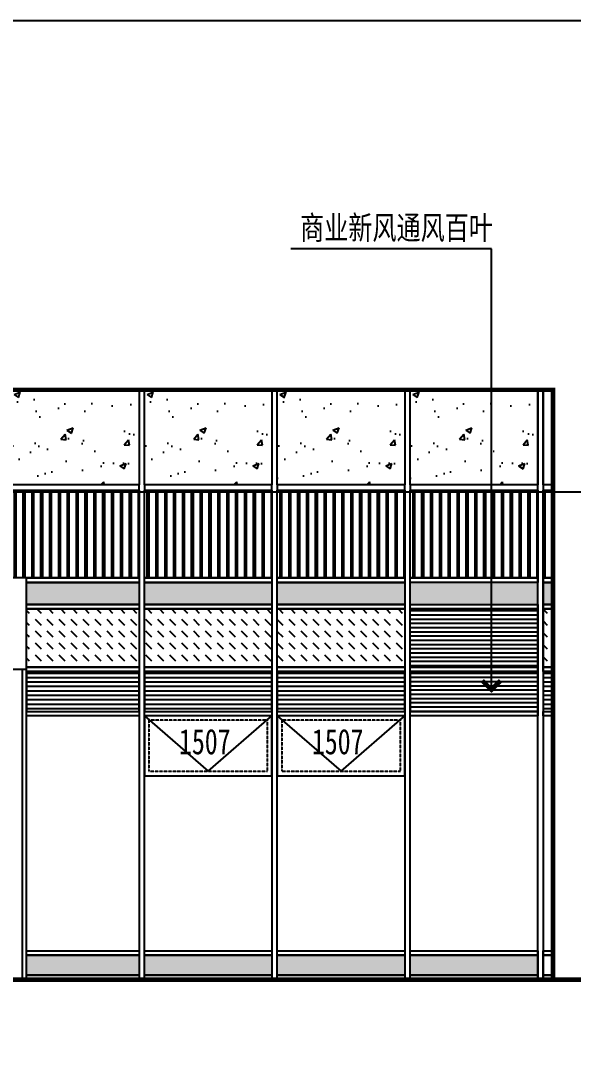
# Model space of a CAD drawing. Extents: x 72637 to 526294, y -245768 to 30884.
# Drawn here: x 157029 to 163270, y -105811 to -94243 of the extents above; entities that cross this region are included whole.
import ezdxf
from ezdxf.xclip import XClip

# ---------------------------------------------------------------- set-up
doc = ezdxf.new("R2010")
doc.units = 0
doc.header["$LTSCALE"] = 10
doc.header["$MEASUREMENT"] = 0
doc.header["$XCLIPFRAME"] = 0
doc.linetypes.add('DASH', pattern=[0.35, 0.25, -0.1])
for name, color, linetype in [('$1$05-填充_天正', 26, 'Continuous'), ('01-标注_符号', 200, 'Continuous'), ('02-TEXT_标注', 130, 'Continuous'), ('05-填充_156', 156, 'Continuous'), ('05-填充_168', 168, 'Continuous'), ('A-C_玻璃幕墙', 140, 'Continuous'), ('E-立面轮廓', 241, 'Continuous')]:
    doc.layers.add(name, color=color, linetype=linetype)
doc.layers.add('04-不打印_辅助线', color=165, linetype='Continuous', plot=False)
doc.layers.add('DIM_MODI', color=6, linetype='Continuous', plot=False)
doc.styles.add('_TCH_LABEL', font='', dxfattribs={"width": 0.75})
doc.styles.add('logo-3', font='', dxfattribs={"width": 0.8})
doc.styles.get("Standard").update_dxf_attribs({"font": 'STXIHEI.TTF', "width": 0.75})
doc.styles.get('_TCH_LABEL').set_extended_font_data('SimSun')
doc.styles.get('logo-3').set_extended_font_data('SimSun')
doc.dimstyles.new('副本 ISO-1', dxfattribs={"dimtxt": 2.5, "dimasz": 1.5, "dimexe": 1.25, "dimexo": 0.625, "dimtad": 1, "dimdec": 0, "dimtxsty": 'logo-3', "dimblk": 'ARCHTICK', "dimcen": 2.5, "dimdle": 1, "dimadec": 0, "dimazin": 0, "dimtfac": 1, "dimtdec": 0, "dimtix": 1, "dimtmove": 0, "dimatfit": 3, "dimldrblk": 'AR', "dimfxl": 0, "dimarcsym": 0})

# ---------------------------------------------------------------- blocks, each defined once
blk = doc.blocks.new('jhkuyfuk')
blk.add_lwpolyline([(-200, 0), (200, 0), (200.0000000000582, 4529.999999034131), (-199.9999999999418, 4529.999999034131)], close=True)
for points in [[(-199.9999999999418, 3500.000000000015), (200.0000000000582, 3500.000000000015)], [(-149.9999999999418, 3500.000000000015), (-150.0000000000291, 0)], [(150.0000000000582, 3500.000000000015), (150.0000000000582, 0)]]:
    blk.add_lwpolyline(points)
blk = doc.blocks.new('*U2326')
at = {"layer": 'A-C_玻璃幕墙'}
blk.add_lwpolyline([(-30, 2264.999999988955), (-30, -2264.999999988955), (30, -2264.999999988955), (30, 2264.999999988955)], dxfattribs=at)
blk = doc.blocks.new('*U2327')
at = {"layer": 'A-C_玻璃幕墙', "color": 0, "linetype": 'ByBlock', "lineweight": -2, "transparency": 16777216}
for p in [(0, 0), (1500, 0), (3000, 0)]:
    blk.add_blockref('*U2326', p, dxfattribs=at)
blk = doc.blocks.new('*U216')
at = {"layer": '05-填充_168'}
h = blk.add_hatch(color=256, dxfattribs=at)
h.dxf.hatch_style = 1
h.paths.add_polyline_path([(1270, 50.00000094367715), (2.328306436538696e-10, 50.00000094367715), (2.328306436538696e-10, 275.0000009436772), (1270, 275.0000009436772)])
for points in [[(1270.000000000291, 275.0000009436772), (2.91038304567337e-10, 275.0000009436772), (2.91038304567337e-10, 325.0000009436772), (1270.000000000291, 325.0000009436772)], [(1270, 50.00000094367715), (2.328306436538696e-10, 50.00000094367715), (2.328306436538696e-10, 275.0000009436772), (1270, 275.0000009436772)], [(1270, 9.436480468139052e-07), (0, 9.436480468139052e-07), (0, 50.00000094364805), (1270, 50.00000094364805)]]:
    blk.add_lwpolyline(points, close=True)
blk = doc.blocks.new('*U218')
at = {"layer": '05-填充_156'}
h = blk.add_hatch(dxfattribs=at)
h.set_pattern_fill('_USER', color=256, scale=50, pattern_type=0)
h.set_pattern_definition([(0, (470.0000000001455, 50), (0, 50), [])])
h.paths.add_polyline_path([(0, 50), (1269.999999999738, 50), (1269.999999999738, 500), (0, 500)])
at = {"layer": '05-填充_168'}
h = blk.add_hatch(color=256, dxfattribs=at)
h.dxf.hatch_style = 1
h.paths.add_polyline_path([(1269.99999999968, 1254.999999034146), (-5.820766091346741e-11, 1254.999999034146), (-5.820766091346741e-11, 1504.999999034117), (1269.99999999968, 1504.999999034117)])
for points in [[(1269.999999999971, 1504.999999034117), (0, 1504.999999034117), (0, 1554.999999034117), (1269.999999999971, 1554.999999034117)], [(1269.99999999968, 1254.999999034146), (-5.820766091346741e-11, 1254.999999034146), (-5.820766091346741e-11, 1504.999999034117), (1269.99999999968, 1504.999999034117)], [(1269.999999999971, 1204.999999034117), (0, 1204.999999034117), (0, 1254.999999034117), (1269.999999999971, 1254.999999034117)], [(1269.999999999738, 500), (-2.328306436538696e-10, 500), (-2.328306436538696e-10, 550), (1269.999999999738, 550)], [(0, 50), (1269.999999999738, 50), (1269.999999999738, 500), (0, 500)], [(1269.999999999971, 0), (0, 0), (0, 50), (1269.999999999971, 50)]]:
    blk.add_lwpolyline(points, close=True)
blk = doc.blocks.new('*U219')
at = {"layer": '05-填充_156'}
h = blk.add_hatch(dxfattribs=at)
h.set_pattern_fill('DASH', color=256, scale=100, angle=315)
h.set_pattern_definition([(315, (-155319.4873644355, 99447.83510747638), (134.7038418160373, -2.842170943040401e-14), [95.25, -95.25])])
h.paths.add_polyline_path([(0, 654.9999990341166), (1269.999999999709, 654.9999990341166), (1269.999999999709, 0), (0, 0)])
blk.add_lwpolyline([(0, 654.9999990341166), (1269.999999999709, 654.9999990341166), (1269.999999999709, 0), (0, 0)], close=True)
blk = doc.blocks.new('*U217')
at = {"layer": '05-填充_168'}
h = blk.add_hatch(color=256, dxfattribs=at)
h.dxf.hatch_style = 1
h.paths.add_polyline_path([(1440, 50.00000094367715), (2.328306436538696e-10, 50.00000094367715), (2.328306436538696e-10, 275.0000009436772), (1440, 275.0000009436772)])
for points in [[(1440.000000000291, 275.0000009436772), (2.91038304567337e-10, 275.0000009436772), (2.91038304567337e-10, 325.0000009436772), (1440.000000000291, 325.0000009436772)], [(1440, 50.00000094367715), (2.328306436538696e-10, 50.00000094367715), (2.328306436538696e-10, 275.0000009436772), (1440, 275.0000009436772)], [(1440, 9.436480468139052e-07), (0, 9.436480468139052e-07), (0, 50.00000094364805), (1440, 50.00000094364805)]]:
    blk.add_lwpolyline(points, close=True)
blk = doc.blocks.new('*U224')
at = {"layer": '05-填充_156'}
h = blk.add_hatch(dxfattribs=at)
h.set_pattern_fill('DASH', color=256, scale=100, angle=315)
h.set_pattern_definition([(315, (-155149.4873644353, 99447.83510747638), (134.7038418160373, -2.842170943040401e-14), [95.25, -95.25])])
h.paths.add_polyline_path([(0, 654.9999990341166), (1439.999999999942, 654.9999990341166), (1439.999999999942, 0), (0, 0)])
blk.add_lwpolyline([(0, 654.9999990341166), (1439.999999999942, 654.9999990341166), (1439.999999999942, 0), (0, 0)], close=True)
blk = doc.blocks.new('*U221')
at = {"layer": '05-填充_156'}
h = blk.add_hatch(dxfattribs=at)
h.set_pattern_fill('_USER', color=256, scale=50, pattern_type=0)
h.set_pattern_definition([(0, (639.9999999998836, 50), (0, 50), [])])
h.paths.add_polyline_path([(0, 50), (1439.999999999476, 50), (1439.999999999476, 500), (0, 500)])
at = {"layer": '05-填充_168'}
h = blk.add_hatch(color=256, dxfattribs=at)
h.dxf.hatch_style = 1
h.paths.add_polyline_path([(1439.999999999418, 1254.999999034146), (-5.820766091346741e-11, 1254.999999034146), (-5.820766091346741e-11, 1504.999999034117), (1439.999999999418, 1504.999999034117)])
for points in [[(1439.999999999709, 1504.999999034117), (0, 1504.999999034117), (0, 1554.999999034117), (1439.999999999709, 1554.999999034117)], [(1439.999999999418, 1254.999999034146), (-5.820766091346741e-11, 1254.999999034146), (-5.820766091346741e-11, 1504.999999034117), (1439.999999999418, 1504.999999034117)], [(1439.999999999709, 1204.999999034117), (0, 1204.999999034117), (0, 1254.999999034117), (1439.999999999709, 1254.999999034117)], [(1439.999999999476, 500), (-2.328306436538696e-10, 500), (-2.328306436538696e-10, 550), (1439.999999999476, 550)], [(0, 50), (1439.999999999476, 50), (1439.999999999476, 500), (0, 500)], [(1439.999999999709, 0), (0, 0), (0, 50), (1439.999999999709, 50)]]:
    blk.add_lwpolyline(points, close=True)
blk = doc.blocks.new('*U2312')
at = {"layer": 'A-C_玻璃幕墙'}
for name, p in [('*U221', (-719.9999999998545, 710.0000004829635)), ('*U224', (-720.0000000000873, 1260.000000482964)), ('*U217', (-720.0000000001455, -2265.000000460714))]:
    blk.add_blockref(name, p, dxfattribs=at)
blk = doc.blocks.new('*U2313')
at = {"layer": 'A-C_玻璃幕墙', "color": 0, "linetype": 'ByBlock', "lineweight": -2, "transparency": 16777216}
for p in [(0, 0), (1500, 0)]:
    blk.add_blockref('*U2312', p, dxfattribs=at)
blk = doc.blocks.new('*U232')
at = {"layer": '05-填充_156'}
h = blk.add_hatch(dxfattribs=at)
h.set_pattern_fill('_USER', color=256, scale=100, angle=90, pattern_type=0)
h.set_pattern_definition([(90, (-240, 940.0000000184518), (-100, 6.123233995736766e-15), [])])
h.paths.add_polyline_path([(0, 990.0000000184518), (1440.000000000291, 990.0000000184518), (1440.000000000291, 0), (0, 0)])
h = blk.add_hatch(dxfattribs=at)
h.set_pattern_fill('_USER', color=256, scale=100, angle=90, pattern_type=0)
h.set_pattern_definition([(90, (-220, 940.0000000184518), (-100, 6.123233995736766e-15), [])])
h.paths.add_polyline_path([(0, 990.0000000184518), (1440.000000000291, 990.0000000184518), (1440.000000000291, 0), (0, 0)])
for points in [[(1440, 1050.000000064087), (0, 1050.000000064087), (0, 2120.00000001883), (1440, 2120.00000001883)], [(0, 990.0000000184518), (1440, 990.0000000184518), (1440, 1050.000000064087), (0, 1050.000000064087)], [(0, 990.0000000184518), (1440.000000000291, 990.0000000184518), (1440.000000000291, 0), (0, 0)]]:
    blk.add_lwpolyline(points, close=True)
blk = doc.blocks.new('*U2198')
at = {"layer": '05-填充_168'}
h = blk.add_hatch(color=256, dxfattribs=at)
h.dxf.hatch_style = 1
h.paths.add_polyline_path([(112, 50.00000094367715), (2.328306436538696e-10, 50.00000094367715), (2.328306436538696e-10, 275.0000009436772), (112, 275.0000009436772)])
for points in [[(112.000000000291, 275.0000009436772), (2.91038304567337e-10, 275.0000009436772), (2.91038304567337e-10, 325.0000009436772), (112.000000000291, 325.0000009436772)], [(112, 50.00000094367715), (2.328306436538696e-10, 50.00000094367715), (2.328306436538696e-10, 275.0000009436772), (112, 275.0000009436772)], [(112, 9.436480468139052e-07), (0, 9.436480468139052e-07), (0, 50.00000094364805), (112, 50.00000094364805)]]:
    blk.add_lwpolyline(points, close=True)
blk = doc.blocks.new('*U2199')
at = {"layer": '05-填充_156'}
h = blk.add_hatch(dxfattribs=at)
h.set_pattern_fill('_USER', color=256, scale=50, pattern_type=0)
h.set_pattern_definition([(0, (-688.0000000001164, 50), (0, 50), [])])
h.paths.add_polyline_path([(0, 50), (111.9999999994761, 50), (111.9999999994761, 500), (0, 500)])
at = {"layer": '05-填充_168'}
h = blk.add_hatch(color=256, dxfattribs=at)
h.dxf.hatch_style = 1
h.paths.add_polyline_path([(111.9999999994179, 1254.999999034146), (-5.820766091346741e-11, 1254.999999034146), (-5.820766091346741e-11, 1504.999999034117), (111.9999999994179, 1504.999999034117)])
for points in [[(111.999999999709, 1504.999999034117), (0, 1504.999999034117), (0, 1554.999999034117), (111.999999999709, 1554.999999034117)], [(111.9999999994179, 1254.999999034146), (-5.820766091346741e-11, 1254.999999034146), (-5.820766091346741e-11, 1504.999999034117), (111.9999999994179, 1504.999999034117)], [(111.999999999709, 1204.999999034117), (0, 1204.999999034117), (0, 1254.999999034117), (111.999999999709, 1254.999999034117)], [(111.9999999994761, 500), (-2.328306436538696e-10, 500), (-2.328306436538696e-10, 550), (111.9999999994761, 550)], [(0, 50), (111.9999999994761, 50), (111.9999999994761, 500), (0, 500)], [(111.999999999709, 0), (0, 0), (0, 50), (111.999999999709, 50)]]:
    blk.add_lwpolyline(points, close=True)
blk = doc.blocks.new('*U2200')
at = {"layer": '05-填充_156'}
h = blk.add_hatch(dxfattribs=at)
h.set_pattern_fill('DASH', color=256, scale=100, angle=315)
h.set_pattern_definition([(315, (-156477.4873644353, 99447.83510747638), (134.7038418160373, -2.842170943040401e-14), [95.25, -95.25])])
h.paths.add_polyline_path([(0, 654.9999990341166), (111.9999999999418, 654.9999990341166), (111.9999999999418, 0), (0, 0)])
blk.add_lwpolyline([(0, 654.9999990341166), (111.9999999999418, 654.9999990341166), (111.9999999999418, 0), (0, 0)], close=True)
blk = doc.blocks.new('*U2201')
at = {"layer": '05-填充_156'}
h = blk.add_hatch(dxfattribs=at)
h.set_pattern_fill('_USER', color=256, scale=100, angle=90, pattern_type=0)
h.set_pattern_definition([(90, (-1568, 940.0000000184518), (-100, 6.123233995736766e-15), [])])
h.paths.add_polyline_path([(0, 990.0000000184518), (112.000000000291, 990.0000000184518), (112.000000000291, 0), (0, 0)])
h = blk.add_hatch(dxfattribs=at)
h.set_pattern_fill('_USER', color=256, scale=100, angle=90, pattern_type=0)
h.set_pattern_definition([(90, (-1548, 940.0000000184518), (-100, 6.123233995736766e-15), [])])
h.paths.add_polyline_path([(0, 990.0000000184518), (112.000000000291, 990.0000000184518), (112.000000000291, 0), (0, 0)])
for points in [[(112, 1050.000000064087), (0, 1050.000000064087), (0, 2120.00000001883), (112, 2120.00000001883)], [(0, 990.0000000184518), (112, 990.0000000184518), (112, 1050.000000064087), (0, 1050.000000064087)], [(0, 990.0000000184518), (112.000000000291, 990.0000000184518), (112.000000000291, 0), (0, 0)]]:
    blk.add_lwpolyline(points, close=True)
blk = doc.blocks.new('jsrye')
blk.add_lwpolyline([(0, 0), (1440, 0), (1440, 675), (0, 675)], close=True)
for points in [[(0, 675), (720, 50)], [(720, 50), (1440, 675)]]:
    blk.add_lwpolyline(points)
at = {"linetype": 'DASH'}
blk.add_lwpolyline([(50, 50), (1390, 50), (1390, 625), (50, 625)], close=True, dxfattribs=at)
at = {"layer": '04-不打印_辅助线', "width": 0.75}
blk.add_text('1507', height=285.4257641921397, dxfattribs=at).set_placement((390.6416627105791, 242.2527414326323))
blk = doc.blocks.new('*U236')
at = {"layer": 'A-C_玻璃幕墙'}
blk.add_blockref('jsrye', (-720, -337.5), dxfattribs=at)
blk = doc.blocks.new('jtrsytsa')
at = {"layer": '$1$05-填充_天正'}
h = blk.add_hatch(dxfattribs=at)
h.set_pattern_fill('混凝土', color=256, scale=100)
h.set_pattern_definition([(49.99999999999999, (206347.6757417586, 114335.9533265862), (717.2601826007534, -62.75213498259511), [75, -825]), (355, (206347.6757417586, 114335.9533265862), (-138.751333613, 752.1921337000118), [60, -660]), (100.4514, (206407.4474217586, 114330.7239865862), (578.5093817140216, 689.4395420609536), [63.74019000000001, -701.142112]), (46.18420000000002, (206347.6757417586, 114535.9533265862), (1067.241048625644, -165.5190143290181), [112.4999999999999, -1237.499999999998]), (96.6356, (206436.6124867587, 114522.1600195862), (934.6627055487033, 974.1178709004417), [95.610288, -1051.713]), (351.1842, (206347.6757417586, 114535.9533265862), (934.6619451336272, 974.1186009253246), [90, -990]), (21, (206447.6757417586, 114485.9533265862), (596.9070521184617, -402.6188906653388), [75, -825]), (326.0000000000001, (206447.6757417586, 114485.9533265862), (243.3153319215817, 725.150045046853), [60, -660]), (71.4514, (206497.4179747586, 114452.4017205862), (840.22262858149, 322.5304967099524), [63.74019000000001, -701.142112]), (37.50000000000001, (206347.6757417586, 114335.9533265862), (12.15985531729067, 332.8938538313115), [0, -652, 0, -670, 0, -662.5]), (7.499999999999999, (206347.6757417586, 114335.9533265862), (263.0695374421486, 394.4117118823602), [0, -382, 0, -637, 0, -252.5]), (327.5, (206124.6757417586, 114335.9533265862), (533.822436172409, -22.55487173437976), [0, -250, 0, -780, 0, -1035]), (317.5, (206024.6757417586, 114335.9533265862), (583.1861693423863, 100.1049823323177), [0, -325, 0, -518, 0, -735])])
h.paths.add_polyline_path([(27329.99999999971, 2.619344741106033e-10), (28769.99999999971, 1.891748979687691e-10), (28769.99999999971, -1069.999999954409), (27329.99999999971, -1069.999999954336)])
h = blk.add_hatch(dxfattribs=at)
h.set_pattern_fill('混凝土', color=256, scale=100)
h.set_pattern_definition([(49.99999999999999, (207847.6757417586, 114335.9533265862), (717.2601826007534, -62.75213498259511), [75, -825]), (355, (207847.6757417586, 114335.9533265862), (-138.751333613, 752.1921337000118), [60, -660]), (100.4514, (207907.4474217586, 114330.7239865862), (578.5093817140216, 689.4395420609536), [63.74019000000001, -701.142112]), (46.18420000000002, (207847.6757417586, 114535.9533265862), (1067.241048625644, -165.5190143290181), [112.4999999999999, -1237.499999999998]), (96.6356, (207936.6124867587, 114522.1600195862), (934.6627055487033, 974.1178709004417), [95.610288, -1051.713]), (351.1842, (207847.6757417586, 114535.9533265862), (934.6619451336272, 974.1186009253246), [90, -990]), (21, (207947.6757417586, 114485.9533265862), (596.9070521184617, -402.6188906653388), [75, -825]), (326.0000000000001, (207947.6757417586, 114485.9533265862), (243.3153319215817, 725.150045046853), [60, -660]), (71.4514, (207997.4179747586, 114452.4017205862), (840.22262858149, 322.5304967099524), [63.74019000000001, -701.142112]), (37.50000000000001, (207847.6757417586, 114335.9533265862), (12.15985531729067, 332.8938538313115), [0, -652, 0, -670, 0, -662.5]), (7.499999999999999, (207847.6757417586, 114335.9533265862), (263.0695374421486, 394.4117118823602), [0, -382, 0, -637, 0, -252.5]), (327.5, (207624.6757417586, 114335.9533265862), (533.822436172409, -22.55487173437976), [0, -250, 0, -780, 0, -1035]), (317.5, (207524.6757417586, 114335.9533265862), (583.1861693423863, 100.1049823323177), [0, -325, 0, -518, 0, -735])])
h.paths.add_polyline_path([(28829.99999999971, 2.619344741106033e-10), (30269.99999999971, 1.891748979687691e-10), (30269.99999999971, -1069.999999954409), (28829.99999999971, -1069.999999954336)])
h = blk.add_hatch(dxfattribs=at)
h.set_pattern_fill('混凝土', color=256, scale=100)
h.set_pattern_definition([(49.99999999999999, (209347.6757417586, 114335.9533265864), (717.2601826007534, -62.75213498259511), [75, -825]), (355, (209347.6757417586, 114335.9533265864), (-138.751333613, 752.1921337000118), [60, -660]), (100.4514, (209407.4474217586, 114330.7239865864), (578.5093817140216, 689.4395420609536), [63.74019000000001, -701.142112]), (46.18420000000002, (209347.6757417586, 114535.9533265864), (1067.241048625644, -165.5190143290181), [112.4999999999999, -1237.499999999998]), (96.6356, (209436.6124867587, 114522.1600195864), (934.6627055487033, 974.1178709004417), [95.610288, -1051.713]), (351.1842, (209347.6757417586, 114535.9533265864), (934.6619451336272, 974.1186009253246), [90, -990]), (21, (209447.6757417586, 114485.9533265864), (596.9070521184617, -402.6188906653388), [75, -825]), (326.0000000000001, (209447.6757417586, 114485.9533265864), (243.3153319215817, 725.150045046853), [60, -660]), (71.4514, (209497.4179747586, 114452.4017205865), (840.22262858149, 322.5304967099524), [63.74019000000001, -701.142112]), (37.50000000000001, (209347.6757417586, 114335.9533265864), (12.15985531729067, 332.8938538313115), [0, -652, 0, -670, 0, -662.5]), (7.499999999999999, (209347.6757417586, 114335.9533265864), (263.0695374421486, 394.4117118823602), [0, -382, 0, -637, 0, -252.5]), (327.5, (209124.6757417586, 114335.9533265864), (533.822436172409, -22.55487173437976), [0, -250, 0, -780, 0, -1035]), (317.5, (209024.6757417586, 114335.9533265864), (583.1861693423863, 100.1049823323177), [0, -325, 0, -518, 0, -735])])
h.paths.add_polyline_path([(30329.99999999971, 5.238689482212067e-10), (31769.99999999971, 4.511093720793724e-10), (31769.99999999971, -1069.999999954147), (30329.99999999971, -1069.999999954074)])
h = blk.add_hatch(dxfattribs=at)
h.set_pattern_fill('混凝土', color=256, scale=100)
h.set_pattern_definition([(49.99999999999999, (210847.6757417586, 114335.9533265859), (717.2601826007534, -62.75213498259511), [75, -825]), (355, (210847.6757417586, 114335.9533265859), (-138.751333613, 752.1921337000118), [60, -660]), (100.4514, (210907.4474217586, 114330.7239865859), (578.5093817140216, 689.4395420609536), [63.74019000000001, -701.142112]), (46.18420000000002, (210847.6757417586, 114535.9533265859), (1067.241048625644, -165.5190143290181), [112.4999999999999, -1237.499999999999]), (96.6356, (210936.6124867587, 114522.1600195859), (934.6627055487033, 974.1178709004417), [95.610288, -1051.713]), (351.1842, (210847.6757417586, 114535.9533265859), (934.6619451336272, 974.1186009253246), [90, -990]), (21, (210947.6757417586, 114485.9533265859), (596.9070521184617, -402.6188906653388), [75, -825]), (326.0000000000001, (210947.6757417586, 114485.9533265859), (243.3153319215817, 725.150045046853), [60, -660]), (71.4514, (210997.4179747586, 114452.4017205859), (840.22262858149, 322.5304967099524), [63.74019000000001, -701.142112]), (37.50000000000001, (210847.6757417586, 114335.9533265859), (12.15985531729067, 332.8938538313115), [0, -652, 0, -670, 0, -662.5]), (7.499999999999999, (210847.6757417586, 114335.9533265859), (263.0695374421486, 394.4117118823602), [0, -382, 0, -637, 0, -252.5]), (327.5, (210624.6757417586, 114335.9533265859), (533.822436172409, -22.55487173437976), [0, -250, 0, -780, 0, -1035]), (317.5, (210524.6757417586, 114335.9533265859), (583.1861693423863, 100.1049823323177), [0, -325, 0, -518, 0, -735])])
h.paths.add_polyline_path([(31829.99999999971, 0), (33269.99999999971, -7.275957614183426e-11), (33269.99999999971, -1069.999999954671), (31829.99999999971, -1069.999999954598)])
at = {"layer": 'A-C_玻璃幕墙'}
blk.add_line((33329.99999999971, 0), (33329.99999999971, -6649.999999996478), dxfattribs=at)
blk.add_lwpolyline([(0, -6649.999999996478), (33269.99999999971, -6649.999999996478), (33269.99999999971, 0), (0, 0)], close=True, dxfattribs=at)
for name, p in [('*U232', (27329.99999999971, -2120.000000018568)), ('*U232', (28829.99999999971, -2120.000000018568)), ('*U232', (30329.99999999971, -2120.000000018568)), ('*U232', (31829.99999999971, -2120.00000001883)), ('*U2201', (33329.99999999971, -2120.00000001883)), ('jhkuyfuk', (27299.99999999971, -6649.999999996478)), ('*U218', (27499.99999999974, -3674.999999052947)), ('*U2327', (28799.99999999971, -4385.000000007523)), ('*U2313', (29549.99999999985, -4384.999999535765)), ('*U2199', (33329.99999999974, -3674.999999052947)), ('*U219', (27499.99999999977, -3124.999999053456)), ('*U2200', (33329.99999999977, -3124.999999053456)), ('*U216', (27499.99999999971, -6649.999999996478)), ('*U217', (31829.99999999971, -6649.999999996478)), ('*U2198', (33329.99999999971, -6649.999999996478))]:
    blk.add_blockref(name, p, dxfattribs=at)
at = {"layer": 'A-C_玻璃幕墙', "color": 0, "linetype": 'ByBlock', "lineweight": -2, "transparency": 16777216}
for p in [(29549.99999999971, -4012.499999997191), (31049.99999999971, -4012.499999997191)]:
    blk.add_blockref('*U236', p, dxfattribs=at)
blk = doc.blocks.new('_ArchTick')
at = {"color": 0, "linetype": 'ByBlock', "const_width": 0.4}
blk.add_lwpolyline([(-0.5, -0.5), (0.5, 0.5)], dxfattribs=at)
blk = doc.blocks.new('*X11')
at = {"color": 0}
for p, q in [((-1012.300522380858, 1692.73368570252), (-1012.294849658733, 1692.73368570252)), ((-1012.29957476132, 1692.71012653383), (-1012.29957476132, 1692.734633322055)), ((-1012.299522380855, 1692.73468570252), (-1012.29584965873, 1692.73468570252)), ((-1012.29857476132, 1692.709126533827), (-1012.29857476132, 1692.735633322052)), ((-1012.298522380851, 1692.73568570252), (-1012.296849658727, 1692.73568570252)), ((-1012.29757476132, 1692.708126533824), (-1012.29757476132, 1692.736410805115)), ((-1012.29657476132, 1692.70712653382), (-1012.29657476132, 1692.735410805112)), ((-1012.29557476132, 1692.706126533817), (-1012.29557476132, 1692.734410805109)), ((-1012.31157476132, 1692.722126533868), (-1012.31157476132, 1692.722633322092)), ((-1012.311522380892, 1692.72268570252), (-1012.283849658768, 1692.72268570252)), ((-1012.311133929974, 1692.72168570252), (-1012.282849658771, 1692.72168570252)), ((-1012.31057476132, 1692.721126533864), (-1012.31057476132, 1692.723633322089)), ((-1012.310522380889, 1692.72368570252), (-1012.284849658764, 1692.72368570252)), ((-1012.310133929977, 1692.72068570252), (-1012.281849658774, 1692.72068570252)), ((-1012.30957476132, 1692.720126533861), (-1012.30957476132, 1692.724633322086)), ((-1012.309522380886, 1692.72468570252), (-1012.285849658761, 1692.72468570252)), ((-1012.30913392998, 1692.71968570252), (-1012.280849658777, 1692.71968570252)), ((-1012.30857476132, 1692.719126533858), (-1012.30857476132, 1692.725633322083)), ((-1012.308522380883, 1692.72568570252), (-1012.286849658758, 1692.72568570252)), ((-1012.308133929983, 1692.71868570252), (-1012.27984965878, 1692.71868570252)), ((-1012.30757476132, 1692.718126533855), (-1012.30757476132, 1692.72663332208)), ((-1012.30752238088, 1692.72668570252), (-1012.287849658755, 1692.72668570252)), ((-1012.307133929986, 1692.71768570252), (-1012.278849658783, 1692.71768570252)), ((-1012.30657476132, 1692.717126533852), (-1012.30657476132, 1692.727633322077)), ((-1012.306522380877, 1692.72768570252), (-1012.288849658752, 1692.72768570252)), ((-1012.306133929989, 1692.71668570252), (-1012.277849658786, 1692.71668570252)), ((-1012.30557476132, 1692.716126533849), (-1012.30557476132, 1692.728633322074)), ((-1012.305522380873, 1692.72868570252), (-1012.289849658749, 1692.72868570252)), ((-1012.305133929993, 1692.71568570252), (-1012.27684965879, 1692.71568570252)), ((-1012.30457476132, 1692.715126533845), (-1012.30457476132, 1692.72963332207)), ((-1012.30452238087, 1692.72968570252), (-1012.290849658746, 1692.72968570252)), ((-1012.304133929995, 1692.71468570252), (-1012.275849658792, 1692.71468570252)), ((-1012.30357476132, 1692.714126533842), (-1012.30357476132, 1692.730633322067)), ((-1012.303522380867, 1692.73068570252), (-1012.291849658742, 1692.73068570252)), ((-1012.303133929999, 1692.71368570252), (-1012.274849658796, 1692.71368570252)), ((-1012.30257476132, 1692.713126533839), (-1012.30257476132, 1692.731633322064)), ((-1012.302522380864, 1692.73168570252), (-1012.292849658739, 1692.73168570252)), ((-1012.302133930002, 1692.71268570252), (-1012.273849658799, 1692.71268570252)), ((-1012.30157476132, 1692.712126533836), (-1012.30157476132, 1692.732633322061)), ((-1012.301522380861, 1692.73268570252), (-1012.293849658736, 1692.73268570252)), ((-1012.301133930005, 1692.71168570252), (-1012.272849658802, 1692.71168570252)), ((-1012.30057476132, 1692.711126533833), (-1012.30057476132, 1692.733633322058)), ((-1012.300133930008, 1692.71068570252), (-1012.271849658805, 1692.71068570252)), ((-1012.299133930011, 1692.70968570252), (-1012.270849658808, 1692.70968570252)), ((-1012.298133930014, 1692.70868570252), (-1012.269849658811, 1692.70868570252)), ((-1012.297133930018, 1692.70768570252), (-1012.268849658815, 1692.70768570252)), ((-1012.296133930021, 1692.70668570252), (-1012.267849658818, 1692.70668570252)), ((-1012.295133930024, 1692.70568570252), (-1012.266849658821, 1692.70568570252)), ((-1012.29457476132, 1692.705126533814), (-1012.29457476132, 1692.733410805106)), ((-1012.294133930027, 1692.70468570252), (-1012.265849658824, 1692.70468570252)), ((-1012.29357476132, 1692.704126533811), (-1012.29357476132, 1692.732410805103)), ((-1012.29313393003, 1692.70368570252), (-1012.264849658827, 1692.70368570252)), ((-1012.29257476132, 1692.703126533808), (-1012.29257476132, 1692.7314108051)), ((-1012.292133930033, 1692.70268570252), (-1012.26384965883, 1692.70268570252)), ((-1012.29157476132, 1692.702126533805), (-1012.29157476132, 1692.730410805096)), ((-1012.291133930036, 1692.70168570252), (-1012.262849658833, 1692.70168570252)), ((-1012.29057476132, 1692.701126533802), (-1012.29057476132, 1692.729410805093)), ((-1012.290133930039, 1692.70068570252), (-1012.261849658836, 1692.70068570252)), ((-1012.28957476132, 1692.700126533799), (-1012.28957476132, 1692.72841080509)), ((-1012.289133930043, 1692.69968570252), (-1012.26084965884, 1692.69968570252)), ((-1012.28857476132, 1692.699126533795), (-1012.28857476132, 1692.727410805087)), ((-1012.288133930046, 1692.69868570252), (-1012.259849658843, 1692.69868570252)), ((-1012.28757476132, 1692.698126533792), (-1012.28757476132, 1692.726410805084)), ((-1012.287133930049, 1692.69768570252), (-1012.258849658846, 1692.69768570252)), ((-1012.28657476132, 1692.697126533789), (-1012.28657476132, 1692.725410805081)), ((-1012.286133930052, 1692.69668570252), (-1012.257849658849, 1692.69668570252)), ((-1012.28557476132, 1692.696126533786), (-1012.28557476132, 1692.724410805078)), ((-1012.285133930055, 1692.69568570252), (-1012.256849658852, 1692.69568570252)), ((-1012.28457476132, 1692.695126533783), (-1012.28457476132, 1692.723410805075)), ((-1012.284133930058, 1692.69468570252), (-1012.255849658855, 1692.69468570252)), ((-1012.28357476132, 1692.69412653378), (-1012.28357476132, 1692.722410805071)), ((-1012.283133930061, 1692.69368570252), (-1012.254849658858, 1692.69368570252)), ((-1012.28257476132, 1692.693126533777), (-1012.28257476132, 1692.721410805068)), ((-1012.282133930065, 1692.69268570252), (-1012.253849658861, 1692.69268570252)), ((-1012.28157476132, 1692.692126533773), (-1012.28157476132, 1692.720410805065)), ((-1012.281133930068, 1692.69168570252), (-1012.252849658865, 1692.69168570252)), ((-1012.28057476132, 1692.69112653377), (-1012.28057476132, 1692.719410805062)), ((-1012.280133930071, 1692.69068570252), (-1012.251849658868, 1692.69068570252)), ((-1012.27957476132, 1692.690126533767), (-1012.27957476132, 1692.718410805059)), ((-1012.279133930074, 1692.68968570252), (-1012.250849658871, 1692.68968570252)), ((-1012.27857476132, 1692.689126533764), (-1012.27857476132, 1692.717410805056)), ((-1012.278133930077, 1692.68868570252), (-1012.249849658874, 1692.68868570252)), ((-1012.27757476132, 1692.688126533761), (-1012.27757476132, 1692.716410805053)), ((-1012.27713393008, 1692.68768570252), (-1012.248849658877, 1692.68768570252)), ((-1012.27657476132, 1692.687126533758), (-1012.27657476132, 1692.715410805049)), ((-1012.276133930083, 1692.68668570252), (-1012.24784965888, 1692.68668570252)), ((-1012.27557476132, 1692.686126533755), (-1012.27557476132, 1692.714410805046)), ((-1012.275133930086, 1692.68568570252), (-1012.246849658883, 1692.68568570252)), ((-1012.27457476132, 1692.685126533751), (-1012.27457476132, 1692.713410805043)), ((-1012.27413393009, 1692.68468570252), (-1012.245849658887, 1692.68468570252)), ((-1012.27357476132, 1692.684126533748), (-1012.27357476132, 1692.71241080504)), ((-1012.273133930093, 1692.68368570252), (-1012.24484965889, 1692.68368570252)), ((-1012.27257476132, 1692.683126533745), (-1012.27257476132, 1692.711410805037)), ((-1012.272133930096, 1692.68268570252), (-1012.243849658893, 1692.68268570252)), ((-1012.27157476132, 1692.682126533742), (-1012.27157476132, 1692.710410805034)), ((-1012.271133930099, 1692.68168570252), (-1012.242849658896, 1692.68168570252)), ((-1012.27057476132, 1692.681126533739), (-1012.27057476132, 1692.709410805031)), ((-1012.270133930102, 1692.68068570252), (-1012.241849658899, 1692.68068570252)), ((-1012.26957476132, 1692.680126533736), (-1012.26957476132, 1692.708410805027)), ((-1012.269133930105, 1692.67968570252), (-1012.240849658902, 1692.67968570252)), ((-1012.26857476132, 1692.679126533733), (-1012.26857476132, 1692.707410805024)), ((-1012.268133930109, 1692.67868570252), (-1012.239849658905, 1692.67868570252)), ((-1012.26757476132, 1692.678126533729), (-1012.26757476132, 1692.706410805021)), ((-1012.267133930112, 1692.67768570252), (-1012.238849658909, 1692.67768570252)), ((-1012.26657476132, 1692.677126533727), (-1012.26657476132, 1692.705410805018)), ((-1012.26657476132, 1692.634378601065), (-1012.26657476132, 1692.662662872171)), ((-1012.26655193097, 1692.66268570252), (-1012.238267659581, 1692.66268570252)), ((-1012.266133930115, 1692.67668570252), (-1012.237849658912, 1692.67668570252)), ((-1012.26557476132, 1692.676126533723), (-1012.26557476132, 1692.704410805015)), ((-1012.26557476132, 1692.635378601056), (-1012.26557476132, 1692.663662872161)), ((-1012.26555193096, 1692.66368570252), (-1012.237267659571, 1692.66368570252)), ((-1012.265133930118, 1692.67568570252), (-1012.236849658915, 1692.67568570252)), ((-1012.26457476132, 1692.67512653372), (-1012.26457476132, 1692.703410805012)), ((-1012.26457476132, 1692.636378601045), (-1012.26457476132, 1692.664662872151)), ((-1012.26455193095, 1692.66468570252), (-1012.236267659561, 1692.66468570252)), ((-1012.264133930121, 1692.67468570252), (-1012.235849658918, 1692.67468570252)), ((-1012.26357476132, 1692.674126533717), (-1012.26357476132, 1692.702410805009)), ((-1012.26357476132, 1692.637378601035), (-1012.26357476132, 1692.665662872141)), ((-1012.26355193094, 1692.66568570252), (-1012.235267659551, 1692.66568570252)), ((-1012.263133930124, 1692.67368570252), (-1012.234849658921, 1692.67368570252)), ((-1012.26257476132, 1692.673126533714), (-1012.26257476132, 1692.701410805006)), ((-1012.26257476132, 1692.638378601025), (-1012.26257476132, 1692.66666287213)), ((-1012.26255193093, 1692.66668570252), (-1012.234267659541, 1692.66668570252)), ((-1012.262133930127, 1692.67268570252), (-1012.233849658924, 1692.67268570252)), ((-1012.26157476132, 1692.672126533711), (-1012.26157476132, 1692.700410805003)), ((-1012.26157476132, 1692.639378601015), (-1012.26157476132, 1692.66766287212)), ((-1012.26155193092, 1692.66768570252), (-1012.23326765953, 1692.66768570252)), ((-1012.26113393013, 1692.67168570252), (-1012.232849658927, 1692.67168570252)), ((-1012.26057476132, 1692.671126533708), (-1012.26057476132, 1692.699410804999)), ((-1012.26057476132, 1692.640378601005), (-1012.26057476132, 1692.66866287211)), ((-1012.26055193091, 1692.66868570252), (-1012.23226765952, 1692.66868570252)), ((-1012.260133930134, 1692.67068570252), (-1012.231849658931, 1692.67068570252)), ((-1012.25957476132, 1692.670126533704), (-1012.25957476132, 1692.698410804996)), ((-1012.25957476132, 1692.641378600995), (-1012.25957476132, 1692.6696628721)), ((-1012.2595519309, 1692.66968570252), (-1012.23126765951, 1692.66968570252)), ((-1012.25857476132, 1692.642378600985), (-1012.25857476132, 1692.697410804993)), ((-1012.25757476132, 1692.643378600975), (-1012.25757476132, 1692.69641080499)), ((-1012.25657476132, 1692.644378600965), (-1012.25657476132, 1692.695410804987)), ((-1012.25557476132, 1692.645378600955), (-1012.25557476132, 1692.694410804984)), ((-1012.25457476132, 1692.646378600945), (-1012.25457476132, 1692.69341080498)), ((-1012.25357476132, 1692.647378600935), (-1012.25357476132, 1692.692410804977)), ((-1012.25257476132, 1692.648378600925), (-1012.25257476132, 1692.691410804974)), ((-1012.25157476132, 1692.649378600915), (-1012.25157476132, 1692.690410804971)), ((-1012.25057476132, 1692.650378600905), (-1012.25057476132, 1692.689410804968)), ((-1012.24957476132, 1692.651378600895), (-1012.24957476132, 1692.688410804965)), ((-1012.24857476132, 1692.652378600885), (-1012.24857476132, 1692.687410804962)), ((-1012.24757476132, 1692.653378600874), (-1012.24757476132, 1692.686410804959)), ((-1012.24657476132, 1692.654378600864), (-1012.24657476132, 1692.685410804955)), ((-1012.24557476132, 1692.655378600854), (-1012.24557476132, 1692.684410804952)), ((-1012.24457476132, 1692.656378600844), (-1012.24457476132, 1692.683410804949)), ((-1012.24357476132, 1692.657378600834), (-1012.24357476132, 1692.682410804946)), ((-1012.24257476132, 1692.658378600824), (-1012.24257476132, 1692.681410804943)), ((-1012.24157476132, 1692.659378600814), (-1012.24157476132, 1692.68041080494)), ((-1012.24057476132, 1692.660378600804), (-1012.24057476132, 1692.679410804937)), ((-1012.23957476132, 1692.661378600794), (-1012.23957476132, 1692.678410804933)), ((-1012.23857476132, 1692.662378600784), (-1012.23857476132, 1692.67741080493)), ((-1012.23757476132, 1692.663378600774), (-1012.23757476132, 1692.676410804927)), ((-1012.23657476132, 1692.664378600764), (-1012.23657476132, 1692.675410804924)), ((-1012.23557476132, 1692.665378600754), (-1012.23557476132, 1692.674410804921)), ((-1012.23457476132, 1692.666378600743), (-1012.23457476132, 1692.673410804918)), ((-1012.23357476132, 1692.667378600733), (-1012.23357476132, 1692.672410804915)), ((-1012.23257476132, 1692.668378600723), (-1012.23257476132, 1692.671410804912)), ((-1012.23157476132, 1692.669378600713), (-1012.23157476132, 1692.670410804908)), ((-1012.31157476132, 1692.617156083707), (-1012.31157476132, 1692.617662872624)), ((-1012.311551931424, 1692.61768570252), (-1012.283267660034, 1692.61768570252)), ((-1012.311104380138, 1692.61668570252), (-1012.284267660044, 1692.61668570252)), ((-1012.31057476132, 1692.616156083696), (-1012.31057476132, 1692.618662872614)), ((-1012.310551931414, 1692.61868570252), (-1012.282267660024, 1692.61868570252)), ((-1012.310104380148, 1692.61568570252), (-1012.285267660054, 1692.61568570252)), ((-1012.30957476132, 1692.615156083686), (-1012.30957476132, 1692.619662872604)), ((-1012.309551931403, 1692.61968570252), (-1012.281267660013, 1692.61968570252)), ((-1012.309104380158, 1692.61468570252), (-1012.286267660064, 1692.61468570252)), ((-1012.30857476132, 1692.614156083676), (-1012.30857476132, 1692.620662872594)), ((-1012.308551931393, 1692.62068570252), (-1012.280267660003, 1692.62068570252)), ((-1012.308104380168, 1692.61368570252), (-1012.287267660074, 1692.61368570252)), ((-1012.30757476132, 1692.613156083666), (-1012.30757476132, 1692.621662872584)), ((-1012.307551931383, 1692.62168570252), (-1012.279267659993, 1692.62168570252)), ((-1012.307104380178, 1692.61268570252), (-1012.288267660084, 1692.61268570252)), ((-1012.30657476132, 1692.612156083656), (-1012.30657476132, 1692.622662872573)), ((-1012.306551931373, 1692.62268570252), (-1012.278267659983, 1692.62268570252)), ((-1012.306104380189, 1692.61168570252), (-1012.289267660094, 1692.61168570252)), ((-1012.30557476132, 1692.611156083646), (-1012.30557476132, 1692.623662872563)), ((-1012.305551931363, 1692.62368570252), (-1012.277267659973, 1692.62368570252)), ((-1012.305104380199, 1692.61068570252), (-1012.290267660104, 1692.61068570252)), ((-1012.30457476132, 1692.610156083636), (-1012.30457476132, 1692.624662872553)), ((-1012.304551931353, 1692.62468570252), (-1012.276267659963, 1692.62468570252)), ((-1012.304104380209, 1692.60968570252), (-1012.291267660114, 1692.60968570252)), ((-1012.30357476132, 1692.609156083626), (-1012.30357476132, 1692.625662872543)), ((-1012.303551931343, 1692.62568570252), (-1012.275267659953, 1692.62568570252)), ((-1012.303104380219, 1692.60868570252), (-1012.292267660124, 1692.60868570252)), ((-1012.30257476132, 1692.608156083616), (-1012.30257476132, 1692.626662872533)), ((-1012.302551931333, 1692.62668570252), (-1012.274267659943, 1692.62668570252)), ((-1012.302104380229, 1692.60768570252), (-1012.293267660134, 1692.60768570252)), ((-1012.30157476132, 1692.607156083606), (-1012.30157476132, 1692.627662872523)), ((-1012.301551931323, 1692.62768570252), (-1012.273267659933, 1692.62768570252)), ((-1012.301104380239, 1692.60668570252), (-1012.294267660144, 1692.60668570252)), ((-1012.30057476132, 1692.606156083596), (-1012.30057476132, 1692.628662872513)), ((-1012.300551931313, 1692.62868570252), (-1012.272267659923, 1692.62868570252)), ((-1012.300104380249, 1692.60568570252), (-1012.295267660154, 1692.60568570252)), ((-1012.29957476132, 1692.605156083585), (-1012.29957476132, 1692.629662872503)), ((-1012.299551931303, 1692.62968570252), (-1012.271267659913, 1692.62968570252)), ((-1012.299104380259, 1692.60468570252), (-1012.296267660165, 1692.60468570252)), ((-1012.29857476132, 1692.604156083575), (-1012.29857476132, 1692.630662872493)), ((-1012.298551931293, 1692.63068570252), (-1012.270267659903, 1692.63068570252)), ((-1012.298104380269, 1692.60368570252), (-1012.297267660174, 1692.60368570252)), ((-1012.29757476132, 1692.603378601378), (-1012.29757476132, 1692.631662872483)), ((-1012.297551931283, 1692.63168570252), (-1012.269267659893, 1692.63168570252)), ((-1012.29657476132, 1692.604378601367), (-1012.29657476132, 1692.632662872473)), ((-1012.296551931272, 1692.63268570252), (-1012.268267659883, 1692.63268570252)), ((-1012.29557476132, 1692.605378601357), (-1012.29557476132, 1692.633662872463)), ((-1012.295551931262, 1692.63368570252), (-1012.267267659873, 1692.63368570252)), ((-1012.29457476132, 1692.606378601347), (-1012.29457476132, 1692.634662872453)), ((-1012.294551931252, 1692.63468570252), (-1012.266267659863, 1692.63468570252)), ((-1012.29357476132, 1692.607378601337), (-1012.29357476132, 1692.635662872442)), ((-1012.293551931242, 1692.63568570252), (-1012.265267659852, 1692.63568570252)), ((-1012.29257476132, 1692.608378601327), (-1012.29257476132, 1692.636662872432)), ((-1012.292551931232, 1692.63668570252), (-1012.264267659843, 1692.63668570252)), ((-1012.29157476132, 1692.609378601317), (-1012.29157476132, 1692.637662872422)), ((-1012.291551931222, 1692.63768570252), (-1012.263267659832, 1692.63768570252)), ((-1012.29057476132, 1692.610378601307), (-1012.29057476132, 1692.638662872412)), ((-1012.290551931212, 1692.63868570252), (-1012.262267659822, 1692.63868570252)), ((-1012.28957476132, 1692.611378601297), (-1012.28957476132, 1692.639662872402)), ((-1012.289551931202, 1692.63968570252), (-1012.261267659812, 1692.63968570252)), ((-1012.28857476132, 1692.612378601287), (-1012.28857476132, 1692.640662872392)), ((-1012.288551931192, 1692.64068570252), (-1012.260267659802, 1692.64068570252)), ((-1012.28757476132, 1692.613378601277), (-1012.28757476132, 1692.641662872382)), ((-1012.287551931182, 1692.64168570252), (-1012.259267659792, 1692.64168570252)), ((-1012.28657476132, 1692.614378601267), (-1012.28657476132, 1692.642662872372)), ((-1012.286551931172, 1692.64268570252), (-1012.258267659782, 1692.64268570252)), ((-1012.28557476132, 1692.615378601257), (-1012.28557476132, 1692.643662872362)), ((-1012.285551931162, 1692.64368570252), (-1012.257267659772, 1692.64368570252)), ((-1012.28457476132, 1692.616378601247), (-1012.28457476132, 1692.644662872352)), ((-1012.284551931152, 1692.64468570252), (-1012.256267659762, 1692.64468570252)), ((-1012.28357476132, 1692.617378601237), (-1012.28357476132, 1692.645662872342)), ((-1012.283551931142, 1692.64568570252), (-1012.255267659752, 1692.64568570252)), ((-1012.28257476132, 1692.618378601227), (-1012.28257476132, 1692.646662872332)), ((-1012.282551931132, 1692.64668570252), (-1012.254267659742, 1692.64668570252)), ((-1012.28157476132, 1692.619378601217), (-1012.28157476132, 1692.647662872322)), ((-1012.281551931122, 1692.64768570252), (-1012.253267659732, 1692.64768570252)), ((-1012.28057476132, 1692.620378601207), (-1012.28057476132, 1692.648662872312)), ((-1012.280551931111, 1692.64868570252), (-1012.252267659721, 1692.64868570252)), ((-1012.27957476132, 1692.621378601197), (-1012.27957476132, 1692.649662872302)), ((-1012.279551931101, 1692.64968570252), (-1012.251267659712, 1692.64968570252)), ((-1012.27857476132, 1692.622378601186), (-1012.27857476132, 1692.650662872291)), ((-1012.278551931091, 1692.65068570252), (-1012.250267659701, 1692.65068570252)), ((-1012.27757476132, 1692.623378601176), (-1012.27757476132, 1692.651662872281)), ((-1012.277551931081, 1692.65168570252), (-1012.249267659691, 1692.65168570252)), ((-1012.27657476132, 1692.624378601166), (-1012.27657476132, 1692.652662872271)), ((-1012.276551931071, 1692.65268570252), (-1012.248267659681, 1692.65268570252)), ((-1012.27557476132, 1692.625378601156), (-1012.27557476132, 1692.653662872261)), ((-1012.275551931061, 1692.65368570252), (-1012.247267659671, 1692.65368570252)), ((-1012.27457476132, 1692.626378601146), (-1012.27457476132, 1692.654662872251)), ((-1012.274551931051, 1692.65468570252), (-1012.246267659661, 1692.65468570252)), ((-1012.27357476132, 1692.627378601136), (-1012.27357476132, 1692.655662872241)), ((-1012.273551931041, 1692.65568570252), (-1012.245267659651, 1692.65568570252)), ((-1012.27257476132, 1692.628378601126), (-1012.27257476132, 1692.656662872231)), ((-1012.272551931031, 1692.65668570252), (-1012.244267659641, 1692.65668570252)), ((-1012.27157476132, 1692.629378601116), (-1012.27157476132, 1692.657662872221)), ((-1012.271551931021, 1692.65768570252), (-1012.243267659631, 1692.65768570252)), ((-1012.27057476132, 1692.630378601106), (-1012.27057476132, 1692.658662872211)), ((-1012.270551931011, 1692.65868570252), (-1012.242267659621, 1692.65868570252)), ((-1012.26957476132, 1692.631378601096), (-1012.26957476132, 1692.659662872201)), ((-1012.269551931001, 1692.65968570252), (-1012.241267659611, 1692.65968570252)), ((-1012.26857476132, 1692.632378601086), (-1012.26857476132, 1692.660662872191)), ((-1012.26855193099, 1692.66068570252), (-1012.240267659601, 1692.66068570252)), ((-1012.26757476132, 1692.633378601076), (-1012.26757476132, 1692.661662872181)), ((-1012.26755193098, 1692.66168570252), (-1012.239267659591, 1692.66168570252))]:
    blk.add_line(p, q, dxfattribs=at)
blk = doc.blocks.new('A-ARROW')
blk.add_lwpolyline([(0.08076949655833232, 0.05248522463989502), (0.06662736100543044, 0.06662736033490545), (0, 0), (0.06662736056614448, -0.06662736077464616), (0.08076949621181484, -0.0524852251730863), (0.02828427129634292, -9.322321039543498e-11)], close=True)
at = {"rotation": 180}
blk.add_blockref('*X11', (-1012.23105865922, 1692.669894702808), dxfattribs=at)
blk = doc.blocks.new('AR')
at = {"xscale": -21.59999999986031, "yscale": 21.59999999999127, "zscale": 21.6, "rotation": 359.9999997162888}
blk.add_blockref('A-ARROW', (0.001504802076169653, -0.001504802079580259), dxfattribs=at)

msp = doc.modelspace()

# ---------------------------------------------------------------- hatches: boundary and pattern name
at = {"layer": '05-填充_168'}
h = msp.add_hatch(color=256, dxfattribs=at)
h.dxf.hatch_style = 1
h.paths.add_polyline_path([(162867.1643183473, -100577.9556166533), (161427.1643183473, -100577.9556166533), (161427.1643183471, -100827.9556157094), (162867.1643183471, -100827.9556157094)])
at = {"layer": 'A-C_玻璃幕墙'}
h = msp.add_hatch(dxfattribs=at)
h.set_pattern_fill('ANSI31', color=256, scale=30, angle=315)
h.set_pattern_definition([(0, (288166.3770600695, -129851.813874722), (1.77635683940025e-14, 47.625), [])])
h.paths.add_polyline_path([(161427.1643183476, -100877.9556157094), (162867.1643183475, -100877.9556157094), (162867.1643183475, -101532.9556156872), (161427.1643183476, -101532.9556156872)])
h = msp.add_hatch(dxfattribs=at)
h.set_pattern_fill('ANSI31', color=256, scale=30, angle=315)
h.set_pattern_definition([(0, (288166.377060069, -130556.8138746998), (1.77635683940025e-14, 47.625), [])])
h.paths.add_polyline_path([(161427.1643183471, -101582.9556156872), (162867.1643183471, -101582.9556156872), (162867.1643183471, -102032.9556156872), (161427.1643183471, -102032.9556156872)])

# ---------------------------------------------------------------- linework, layer by layer
at = {"layer": '01-标注_符号'}
msp.add_line((162343.0766720396, -96817.07175720803), (160080.0884547129, -96817.07175720803), dxfattribs=at)
at = {"layer": '04-不打印_辅助线'}
msp.add_lwpolyline([(121958.0492356253, -94242.75734515907), (483151.6342985136, -94242.75734515907), (483151.6342985136, -107623.5822918034), (121958.0492356253, -107623.5822918034)], close=True, dxfattribs=at)
msp.add_lwpolyline([(86875.41892402689, -99557.9556166309), (483716.9271071057, -99557.9556166309)], dxfattribs=at)
at = {"layer": 'A-C_玻璃幕墙'}
msp.add_lwpolyline([(144282.574513085, -105057.9556166309), (144282.574513085, -104732.9556156872), (140732.5745149723, -102957.9556166307), (138782.5745149723, -102957.9556166307), (134882.5745149723, -101007.9556166306), (132932.5745149722, -101007.9556166306), (129932.5745149725, -99507.95561663045), (129597.1643183476, -99507.95561663045), (129597.1643183476, -98407.95561663443), (163039.1643183473, -98407.95561663443), (163039.1643183473, -105057.9556166309), (144282.574513085, -105057.9556166309)], dxfattribs=at)
for points in [[(161427.1643183464, -100527.9556166533), (162867.1643183469, -100527.9556166533), (162867.1643183469, -100577.9556166533), (161427.1643183464, -100577.9556166533)], [(161427.1643183469, -100827.9556157094), (162867.1643183473, -100827.9556157094), (162867.1643183473, -100877.9556157094), (161427.1643183469, -100877.9556157094)], [(161427.1643183473, -100877.9556157094), (162867.1643183473, -100877.9556157094), (162867.1643183473, -101532.9556156872), (161427.1643183473, -101532.9556156872)], [(161427.1643183469, -101532.9556156872), (162867.1643183473, -101532.9556156872), (162867.1643183473, -101582.9556156872), (161427.1643183469, -101582.9556156872)], [(161427.1643183471, -101582.9556156872), (162867.1643183471, -101582.9556156872), (162867.1643183471, -102032.9556156872), (161427.1643183471, -102032.9556156872)], [(161427.1643183471, -102032.9556156872), (162867.1643183473, -102032.9556156872), (162867.1643183473, -102082.9556156872), (161427.1643183471, -102082.9556156872)]]:
    msp.add_lwpolyline(points, close=True, dxfattribs=at)
at = {"layer": 'DIM_MODI'}
for points in [[(161427.1643183473, -100877.9556157094), (162867.1643183473, -100877.9556157094), (162867.1643183473, -101532.9556156872), (161427.1643183473, -101532.9556156872)], [(162867.1643183471, -101582.9556156872), (161427.1643183473, -101582.9556156872), (161427.1643183473, -102032.9556156872), (162867.1643183471, -102032.9556156872)]]:
    msp.add_lwpolyline(points, close=True, dxfattribs=at)
at = {"layer": 'E-立面轮廓', "const_width": 50}
for points in [[(163039.1643183473, -105057.9556166309), (163039.1643183473, -98407.95561663443), (129597.1643183476, -98407.95561663443), (129597.1643183474, -99507.95561663045)], [(144297.1643183473, -105057.9556166309), (169263.1190786186, -105057.9556166309)]]:
    msp.add_lwpolyline(points, dxfattribs=at)

# ---------------------------------------------------------------- block references
at = {"layer": 'A-C_玻璃幕墙'}
ref = msp.add_blockref('jtrsytsa', (129597.1643183476, -98407.95561663443), dxfattribs=at)
XClip(ref).set_block_clipping_path([(14685.410194737415, -6649.999999996522), (14685.410194737415, -6324.99999905283), (11135.41019662471, -4549.999999996318), (9185.41019662471, -4549.999999996318), (5285.410196624711, -2599.9999999961583), (3335.4101966245944, -2599.9999999961583), (335.4101966249, -1099.9999999960273), (0, -1099.9999999960273), (0, 0), (33441.999999999694, 0), (33441.999999999694, -6649.999999996522)])

# ---------------------------------------------------------------- texts
at = {"layer": '02-TEXT_标注', "style": '_TCH_LABEL', "width": 0.75}
msp.add_text('商业新风通风百叶', height=265.8227848101266, dxfattribs=at).set_placement((160185.0884547129, -96712.07175720803))

# ---------------------------------------------------------------- leaders
at = {"layer": '01-标注_符号'}
msp.add_leader([(162343.0766720396, -101812.0354936177), (162343.0766720396, -96817.07175720803)], dimstyle='副本 ISO-1', override={"dimasz": 75, "dimtad": 0}, dxfattribs=at)

doc.saveas('drawing.dxf')
